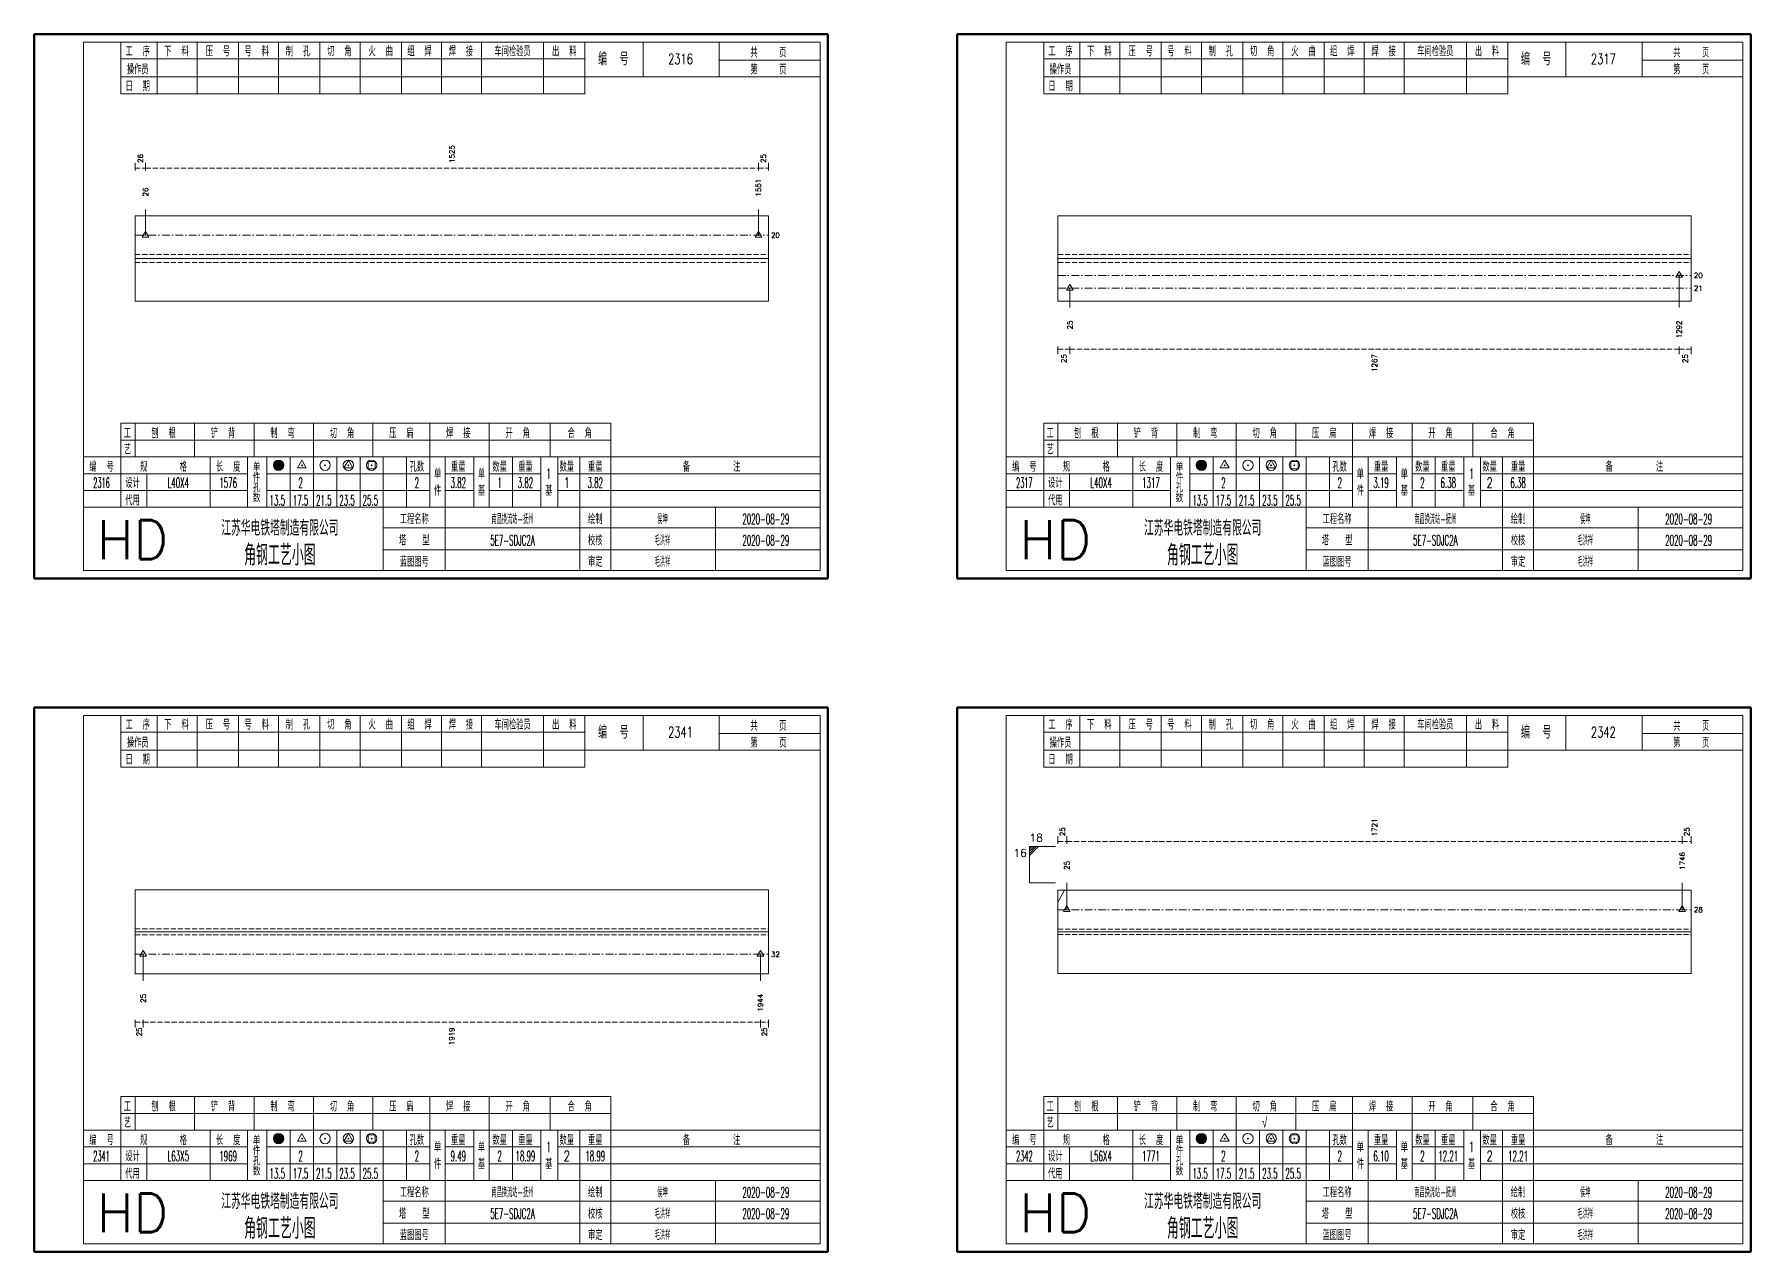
# Model space of a CAD drawing. Extents: x 0 to 5305, y 0 to 1513.
# Drawn here: x 4641 to 5305, y 260 to 732 of the extents above; entities that cross this region are included whole.
import ezdxf
from ezdxf.enums import TextEntityAlignment as Align

# ---------------------------------------------------------------- set-up
doc = ezdxf.new("R2010")
doc.units = 0
doc.header["$MEASUREMENT"] = 0
doc.linetypes.add('一点画线', pattern=[5.2, 3, -1, 0.2, -1])
doc.linetypes.add('虚线', pattern=[2.75, 2, -0.75])
doc.layers.get('0').update_dxf_attribs({"linetype": 'CONTINUOUS', "lineweight": 25})
doc.layers.add('1', color=7, linetype='CONTINUOUS', lineweight=25)
doc.layers.add('4', color=7, linetype='CONTINUOUS', lineweight=25)
doc.styles.get("Standard").update_dxf_attribs({"font": 'simplex.shx', "width": 0.7, "height": 3, "bigfont": 'gbhzfs.shx'})

msp = doc.modelspace()

# ---------------------------------------------------------------- linework, layer by layer
at = {"color": 8, "linetype": 'Continuous', "lineweight": 9}
for p, q in [((4680, 678.75), (4680, 681.75)), ((4684.04, 678.75), (4684.04, 681.75)), ((4684.04, 678.75), (4684.04, 681.75)), ((4921.11, 678.75), (4921.11, 681.75)), ((4921.11, 678.75), (4921.11, 681.75)), ((4925, 678.75), (4925, 681.75)), ((5037, 610.75), (5037, 607.75)), ((5041.65, 610.75), (5041.65, 607.75)), ((5041.65, 610.75), (5041.65, 607.75)), ((5277.35, 610.75), (5277.35, 607.75)), ((5277.35, 610.75), (5277.35, 607.75)), ((5282, 610.75), (5282, 607.75)), ((5037, 418.25), (5037, 421.25)), ((5040.46, 418.25), (5040.46, 421.25)), ((5040.46, 418.25), (5040.46, 421.25)), ((5278.54, 418.25), (5278.54, 421.25)), ((5278.54, 418.25), (5278.54, 421.25)), ((5282, 418.25), (5282, 421.25)), ((4680, 350.25), (4680, 347.25)), ((4683.11, 350.25), (4683.11, 347.25)), ((4683.11, 350.25), (4683.11, 347.25)), ((4921.89, 350.25), (4921.89, 347.25)), ((4921.89, 350.25), (4921.89, 347.25)), ((4925, 350.25), (4925, 347.25))]:
    msp.add_line(p, q, dxfattribs=at)
at = {"color": 8, "linetype": '虚线', "lineweight": 9}
for p, q in [((4680, 679.75), (4684.04, 679.75)), ((4684.04, 679.75), (4921.11, 679.75)), ((4921.11, 679.75), (4925, 679.75)), ((5037, 609.75), (5041.65, 609.75)), ((5041.65, 609.75), (5277.35, 609.75)), ((5277.35, 609.75), (5282, 609.75)), ((5037, 419.25), (5040.46, 419.25)), ((5040.46, 419.25), (5278.54, 419.25)), ((5278.54, 419.25), (5282, 419.25)), ((4680, 349.25), (4683.11, 349.25)), ((4683.11, 349.25), (4921.89, 349.25)), ((4921.89, 349.25), (4925, 349.25))]:
    msp.add_line(p, q, dxfattribs=at)
at = {"color": 7, "linetype": 'Continuous', "lineweight": 18}
for p, q in [((4680, 661.25), (4680, 628.25)), ((4680, 661.25), (4925, 661.25)), ((4925, 661.25), (4925, 628.25)), ((5037, 661.25), (5037, 628.25)), ((5037, 661.25), (5282, 661.25)), ((5282, 661.25), (5282, 628.25)), ((4680, 644.75), (4925, 644.75)), ((5037, 644.75), (5282, 644.75)), ((4680, 400.44), (4680, 368.06)), ((4680, 400.44), (4925, 400.44)), ((4925, 400.44), (4925, 368.06)), ((5037, 400.32), (5037, 368.18)), ((5037, 400.32), (5282, 400.32)), ((5282, 400.32), (5282, 368.18)), ((4680, 384.25), (4925, 384.25)), ((5037, 384.25), (5282, 384.25))]:
    msp.add_line(p, q, dxfattribs=at)
at = {"color": 7, "linetype": 'Continuous', "lineweight": 13}
for p, q in [((4684.04, 653.75), (4684.04, 663.75)), ((4921.11, 653.75), (4921.11, 663.75)), ((4684.04, 655.25), (4682.74, 653)), ((4682.74, 653), (4685.34, 653)), ((4683.89, 653.6), (4684.19, 653.9)), ((4684.19, 653.6), (4683.89, 653.9)), ((4685.34, 653), (4684.04, 655.25)), ((4921.11, 655.25), (4919.81, 653)), ((4919.81, 653), (4922.41, 653)), ((4920.96, 653.6), (4921.26, 653.9)), ((4921.26, 653.6), (4920.96, 653.9)), ((4922.41, 653), (4921.11, 655.25)), ((5277.35, 638.25), (5277.35, 625.75)), ((5041.65, 633.25), (5041.65, 625.75)), ((5026, 417.25), (5036, 417.25)), ((5026, 403.25), (5026, 417.25)), ((5026.88, 417.25), (5026, 416.38)), ((5027.75, 417.25), (5026, 415.5)), ((5028.62, 417.25), (5026, 414.62)), ((5029.5, 417.25), (5026, 413.75)), ((5026, 403.25), (5036, 403.25)), ((5037, 395.73), (5039.49, 400.32)), ((5040.46, 392.82), (5040.46, 403.25)), ((5278.54, 392.82), (5278.54, 403.25)), ((5040.46, 394.32), (5039.16, 392.07)), ((5039.16, 392.07), (5041.76, 392.07)), ((5040.31, 392.67), (5040.61, 392.97)), ((5040.61, 392.67), (5040.31, 392.97)), ((5041.76, 392.07), (5040.46, 394.32)), ((5278.54, 394.32), (5277.24, 392.07)), ((5277.24, 392.07), (5279.84, 392.07)), ((5278.39, 392.67), (5278.69, 392.97)), ((5278.69, 392.67), (5278.39, 392.97)), ((5279.84, 392.07), (5278.54, 394.32)), ((4683.11, 375.56), (4683.11, 365.25)), ((4921.89, 375.56), (4921.89, 365.25))]:
    msp.add_line(p, q, dxfattribs=at)
at = {"color": 3, "linetype": '一点画线', "lineweight": 13}
for p, q in [((4680, 653.75), (4925, 653.75)), ((5037, 638.25), (5282, 638.25)), ((5037, 633.25), (5282, 633.25)), ((5037, 392.82), (5282, 392.82)), ((4680, 375.56), (4925, 375.56))]:
    msp.add_line(p, q, dxfattribs=at)
at = {"color": 1, "linetype": '虚线', "lineweight": 18}
for p, q in [((4680, 646.25), (4925, 646.25)), ((5037, 646.25), (5282, 646.25)), ((4680, 643.25), (4925, 643.25)), ((5037, 643.25), (5282, 643.25)), ((4680, 385.44), (4925, 385.44)), ((5037, 385.32), (5282, 385.32)), ((4680, 383.06), (4925, 383.06)), ((5037, 383.18), (5282, 383.18))]:
    msp.add_line(p, q, dxfattribs=at)
at = {"layer": '1', "color": 7, "linetype": 'Continuous', "lineweight": 13}
for p, q in [((5277.35, 639.75), (5276.05, 637.5)), ((5276.05, 637.5), (5278.65, 637.5)), ((5277.2, 638.1), (5277.5, 638.4)), ((5277.5, 638.1), (5277.2, 638.4)), ((5278.65, 637.5), (5277.35, 639.75)), ((5041.65, 634.75), (5040.35, 632.5)), ((5040.35, 632.5), (5042.95, 632.5)), ((5041.5, 633.1), (5041.8, 633.4)), ((5041.8, 633.1), (5041.5, 633.4)), ((5042.95, 632.5), (5041.65, 634.75)), ((4683.11, 377.06), (4681.81, 374.81)), ((4681.81, 374.81), (4684.41, 374.81)), ((4682.96, 375.41), (4683.26, 375.71)), ((4683.26, 375.41), (4682.96, 375.71)), ((4684.41, 374.81), (4683.11, 377.06)), ((4921.89, 377.06), (4920.59, 374.81)), ((4920.59, 374.81), (4923.19, 374.81)), ((4921.74, 375.41), (4922.04, 375.71)), ((4922.04, 375.41), (4921.74, 375.71)), ((4923.19, 374.81), (4921.89, 377.06))]:
    msp.add_line(p, q, dxfattribs=at)
at = {"layer": '1', "color": 7, "linetype": 'Continuous', "lineweight": 18}
for p, q in [((4680, 628.25), (4925, 628.25)), ((5037, 628.25), (5282, 628.25)), ((4680, 368.06), (4925, 368.06)), ((5037, 368.18), (5282, 368.18))]:
    msp.add_line(p, q, dxfattribs=at)
at = {"layer": '4', "color": 1, "linetype": 'Continuous', "lineweight": 50}
for p, q in [((4948, 731.5), (4641, 731.5)), ((4641, 731.5), (4641, 521)), ((4948, 521), (4948, 731.5)), ((5305, 731.5), (4998, 731.5)), ((4998, 731.5), (4998, 521)), ((5305, 521), (5305, 731.5)), ((4641, 521), (4948, 521)), ((4998, 521), (5305, 521)), ((4948, 471), (4641, 471)), ((4641, 471), (4641, 260.5)), ((4948, 260.5), (4948, 471)), ((5305, 471), (4998, 471)), ((4998, 471), (4998, 260.5)), ((5305, 260.5), (5305, 471)), ((4641, 260.5), (4948, 260.5)), ((4998, 260.5), (5305, 260.5))]:
    msp.add_line(p, q, dxfattribs=at)
at = {"layer": '4', "color": 1, "linetype": 'Continuous', "lineweight": 18}
for p, q in [((4945, 728.5), (4660, 728.5)), ((4660, 728.5), (4660, 524)), ((4674.5, 728.5), (4674.5, 708.5)), ((4688.5, 728.5), (4688.5, 708.5)), ((4704, 728.5), (4704, 708.5)), ((4720, 728.5), (4720, 708.5)), ((4735.5, 728.5), (4735.5, 708.5)), ((4751.5, 728.5), (4751.5, 708.5)), ((4767, 728.5), (4767, 708.5)), ((4783, 728.5), (4783, 708.5)), ((4798.5, 728.5), (4798.5, 708.5)), ((4814, 728.5), (4814, 708.5)), ((4838, 728.5), (4838, 708.5)), ((4854, 728.5), (4854, 708.5)), ((4876.5, 728.5), (4876.5, 715)), ((4906, 728.5), (4906, 715)), ((4945, 524), (4945, 728.5)), ((5302, 728.5), (5017, 728.5)), ((5017, 728.5), (5017, 524)), ((5031.5, 728.5), (5031.5, 708.5)), ((5045.5, 728.5), (5045.5, 708.5)), ((5061, 728.5), (5061, 708.5)), ((5077, 728.5), (5077, 708.5)), ((5092.5, 728.5), (5092.5, 708.5)), ((5108.5, 728.5), (5108.5, 708.5)), ((5124, 728.5), (5124, 708.5)), ((5140, 728.5), (5140, 708.5)), ((5155.5, 728.5), (5155.5, 708.5)), ((5171, 728.5), (5171, 708.5)), ((5195, 728.5), (5195, 708.5)), ((5211, 728.5), (5211, 708.5)), ((5233.5, 728.5), (5233.5, 715)), ((5263, 728.5), (5263, 715)), ((5302, 524), (5302, 728.5)), ((4674.5, 722), (4854, 722)), ((4906, 721.5), (4945, 721.5)), ((5031.5, 722), (5211, 722)), ((5263, 721.5), (5302, 721.5)), ((4674.5, 715), (4945, 715)), ((5031.5, 715), (5302, 715)), ((4674.5, 708.5), (4854, 708.5)), ((5031.5, 708.5), (5211, 708.5)), ((4674.5, 581), (4864, 581)), ((4674.5, 581), (4674.5, 568)), ((4680, 581), (4680, 568)), ((4703, 581), (4703, 568)), ((4726, 581), (4726, 568)), ((4749, 581), (4749, 568)), ((4772, 581), (4772, 568)), ((4794, 581), (4794, 568)), ((4817, 581), (4817, 568)), ((4840.5, 581), (4840.5, 568)), ((4864, 581), (4864, 568)), ((5031.5, 581), (5221, 581)), ((5031.5, 581), (5031.5, 568)), ((5037, 581), (5037, 568)), ((5060, 581), (5060, 568)), ((5083, 581), (5083, 568)), ((5106, 581), (5106, 568)), ((5129, 581), (5129, 568)), ((5151, 581), (5151, 568)), ((5174, 581), (5174, 568)), ((5197.5, 581), (5197.5, 568)), ((5221, 581), (5221, 568)), ((4674.5, 574.5), (4864, 574.5)), ((5031.5, 574.5), (5221, 574.5)), ((4660, 568), (4945, 568)), ((4674.5, 568), (4674.5, 548.5)), ((4709, 568), (4709, 548.5)), ((4723.5, 568), (4723.5, 548.5)), ((4731, 568), (4731, 548.5)), ((4740, 568), (4740, 548.5)), ((4749, 568), (4749, 548.5)), ((4758, 568), (4758, 548.5)), ((4767, 568), (4767, 548.5)), ((4776, 568), (4776, 548.5)), ((4785, 568), (4785, 548.5)), ((4794, 568), (4794, 548.5)), ((4800, 568), (4800, 548.5)), ((4811, 568), (4811, 548.5)), ((4817, 568), (4817, 548.5)), ((4826, 568), (4826, 548.5)), ((4837, 568), (4837, 548.5)), ((4843.5, 568), (4843.5, 548.5)), ((4852, 568), (4852, 548.5)), ((4864, 568), (4864, 548.5)), ((5017, 568), (5302, 568)), ((5031.5, 568), (5031.5, 548.5)), ((5066, 568), (5066, 548.5)), ((5080.5, 568), (5080.5, 548.5)), ((5088, 568), (5088, 548.5)), ((5097, 568), (5097, 548.5)), ((5106, 568), (5106, 548.5)), ((5115, 568), (5115, 548.5)), ((5124, 568), (5124, 548.5)), ((5133, 568), (5133, 548.5)), ((5142, 568), (5142, 548.5)), ((5151, 568), (5151, 548.5)), ((5157, 568), (5157, 548.5)), ((5168, 568), (5168, 548.5)), ((5174, 568), (5174, 548.5)), ((5183, 568), (5183, 548.5)), ((5194, 568), (5194, 548.5)), ((5200.5, 568), (5200.5, 548.5)), ((5209, 568), (5209, 548.5)), ((5221, 568), (5221, 548.5)), ((4660, 561.5), (4723.5, 561.5)), ((4684.5, 561.5), (4684.5, 548.5)), ((4731, 561.5), (4794, 561.5)), ((4800, 561.5), (4811, 561.5)), ((4817, 561.5), (4837, 561.5)), ((4843.5, 561.5), (4945, 561.5)), ((5017, 561.5), (5080.5, 561.5)), ((5041.5, 561.5), (5041.5, 548.5)), ((5088, 561.5), (5151, 561.5)), ((5157, 561.5), (5168, 561.5)), ((5174, 561.5), (5194, 561.5)), ((5200.5, 561.5), (5302, 561.5)), ((4660, 555), (4723.5, 555)), ((4731, 555), (4794, 555)), ((4800, 555), (4811, 555)), ((4817, 555), (4837, 555)), ((4843.5, 555), (4945, 555)), ((5017, 555), (5080.5, 555)), ((5088, 555), (5151, 555)), ((5157, 555), (5168, 555)), ((5174, 555), (5194, 555)), ((5200.5, 555), (5302, 555)), ((4660, 548.5), (4945, 548.5)), ((4776, 548.5), (4776, 524)), ((4800, 548.5), (4800, 524)), ((4852, 548.5), (4852, 524)), ((4864, 548.5), (4864, 524)), ((4904.5, 548.5), (4904.5, 524)), ((5017, 548.5), (5302, 548.5)), ((5133, 548.5), (5133, 524)), ((5157, 548.5), (5157, 524)), ((5209, 548.5), (5209, 524)), ((5221, 548.5), (5221, 524)), ((5261.5, 548.5), (5261.5, 524)), ((4776, 540.5), (4945, 540.5)), ((5133, 540.5), (5302, 540.5)), ((4776, 532), (4945, 532)), ((5133, 532), (5302, 532)), ((4660, 524), (4945, 524)), ((5017, 524), (5302, 524)), ((4945, 468), (4660, 468)), ((4660, 468), (4660, 263.5)), ((4674.5, 468), (4674.5, 448)), ((4688.5, 468), (4688.5, 448)), ((4704, 468), (4704, 448)), ((4720, 468), (4720, 448)), ((4735.5, 468), (4735.5, 448)), ((4751.5, 468), (4751.5, 448)), ((4767, 468), (4767, 448)), ((4783, 468), (4783, 448)), ((4798.5, 468), (4798.5, 448)), ((4814, 468), (4814, 448)), ((4838, 468), (4838, 448)), ((4854, 468), (4854, 448)), ((4876.5, 468), (4876.5, 454.5)), ((4906, 468), (4906, 454.5)), ((4945, 263.5), (4945, 468)), ((5302, 468), (5017, 468)), ((5017, 468), (5017, 263.5)), ((5031.5, 468), (5031.5, 448)), ((5045.5, 468), (5045.5, 448)), ((5061, 468), (5061, 448)), ((5077, 468), (5077, 448)), ((5092.5, 468), (5092.5, 448)), ((5108.5, 468), (5108.5, 448)), ((5124, 468), (5124, 448)), ((5140, 468), (5140, 448)), ((5155.5, 468), (5155.5, 448)), ((5171, 468), (5171, 448)), ((5195, 468), (5195, 448)), ((5211, 468), (5211, 448)), ((5233.5, 468), (5233.5, 454.5)), ((5263, 468), (5263, 454.5)), ((5302, 263.5), (5302, 468)), ((4674.5, 461.5), (4854, 461.5)), ((4906, 461), (4945, 461)), ((5031.5, 461.5), (5211, 461.5)), ((5263, 461), (5302, 461)), ((4674.5, 454.5), (4945, 454.5)), ((5031.5, 454.5), (5302, 454.5)), ((4674.5, 448), (4854, 448)), ((5031.5, 448), (5211, 448)), ((4674.5, 320.5), (4864, 320.5)), ((4674.5, 320.5), (4674.5, 307.5)), ((4680, 320.5), (4680, 307.5)), ((4703, 320.5), (4703, 307.5)), ((4726, 320.5), (4726, 307.5)), ((4749, 320.5), (4749, 307.5)), ((4772, 320.5), (4772, 307.5)), ((4794, 320.5), (4794, 307.5)), ((4817, 320.5), (4817, 307.5)), ((4840.5, 320.5), (4840.5, 307.5)), ((4864, 320.5), (4864, 307.5)), ((5031.5, 320.5), (5221, 320.5)), ((5031.5, 320.5), (5031.5, 307.5)), ((5037, 320.5), (5037, 307.5)), ((5060, 320.5), (5060, 307.5)), ((5083, 320.5), (5083, 307.5)), ((5106, 320.5), (5106, 307.5)), ((5129, 320.5), (5129, 307.5)), ((5151, 320.5), (5151, 307.5)), ((5174, 320.5), (5174, 307.5)), ((5197.5, 320.5), (5197.5, 307.5)), ((5221, 320.5), (5221, 307.5)), ((4674.5, 314), (4864, 314)), ((5031.5, 314), (5221, 314)), ((4660, 307.5), (4945, 307.5)), ((4674.5, 307.5), (4674.5, 288)), ((4709, 307.5), (4709, 288)), ((4723.5, 307.5), (4723.5, 288)), ((4731, 307.5), (4731, 288)), ((4740, 307.5), (4740, 288)), ((4749, 307.5), (4749, 288)), ((4758, 307.5), (4758, 288)), ((4767, 307.5), (4767, 288)), ((4776, 307.5), (4776, 288)), ((4785, 307.5), (4785, 288)), ((4794, 307.5), (4794, 288)), ((4800, 307.5), (4800, 288)), ((4811, 307.5), (4811, 288)), ((4817, 307.5), (4817, 288)), ((4826, 307.5), (4826, 288)), ((4837, 307.5), (4837, 288)), ((4843.5, 307.5), (4843.5, 288)), ((4852, 307.5), (4852, 288)), ((4864, 307.5), (4864, 288)), ((5017, 307.5), (5302, 307.5)), ((5031.5, 307.5), (5031.5, 288)), ((5066, 307.5), (5066, 288)), ((5080.5, 307.5), (5080.5, 288)), ((5088, 307.5), (5088, 288)), ((5097, 307.5), (5097, 288)), ((5106, 307.5), (5106, 288)), ((5115, 307.5), (5115, 288)), ((5124, 307.5), (5124, 288)), ((5133, 307.5), (5133, 288)), ((5142, 307.5), (5142, 288)), ((5151, 307.5), (5151, 288)), ((5157, 307.5), (5157, 288)), ((5168, 307.5), (5168, 288)), ((5174, 307.5), (5174, 288)), ((5183, 307.5), (5183, 288)), ((5194, 307.5), (5194, 288)), ((5200.5, 307.5), (5200.5, 288)), ((5209, 307.5), (5209, 288)), ((5221, 307.5), (5221, 288)), ((4660, 301), (4723.5, 301)), ((4684.5, 301), (4684.5, 288)), ((4731, 301), (4794, 301)), ((4800, 301), (4811, 301)), ((4817, 301), (4837, 301)), ((4843.5, 301), (4945, 301)), ((5017, 301), (5080.5, 301)), ((5041.5, 301), (5041.5, 288)), ((5088, 301), (5151, 301)), ((5157, 301), (5168, 301)), ((5174, 301), (5194, 301)), ((5200.5, 301), (5302, 301)), ((4660, 294.5), (4723.5, 294.5)), ((4731, 294.5), (4794, 294.5)), ((4800, 294.5), (4811, 294.5)), ((4817, 294.5), (4837, 294.5)), ((4843.5, 294.5), (4945, 294.5)), ((5017, 294.5), (5080.5, 294.5)), ((5088, 294.5), (5151, 294.5)), ((5157, 294.5), (5168, 294.5)), ((5174, 294.5), (5194, 294.5)), ((5200.5, 294.5), (5302, 294.5)), ((4660, 288), (4945, 288)), ((4776, 288), (4776, 263.5)), ((4800, 288), (4800, 263.5)), ((4852, 288), (4852, 263.5)), ((4864, 288), (4864, 263.5)), ((4904.5, 288), (4904.5, 263.5)), ((5017, 288), (5302, 288)), ((5133, 288), (5133, 263.5)), ((5157, 288), (5157, 263.5)), ((5209, 288), (5209, 263.5)), ((5221, 288), (5221, 263.5)), ((5261.5, 288), (5261.5, 263.5)), ((4776, 280), (4945, 280)), ((5133, 280), (5302, 280)), ((4776, 271.5), (4945, 271.5)), ((5133, 271.5), (5302, 271.5)), ((4660, 263.5), (4945, 263.5)), ((5017, 263.5), (5302, 263.5))]:
    msp.add_line(p, q, dxfattribs=at)
at = {"layer": '4', "color": 7, "linetype": 'Continuous', "lineweight": 13}
for p, q in [((4744.5, 566.75), (4742.77, 563.75)), ((4744.3, 564.55), (4744.7, 564.95)), ((4744.7, 564.55), (4744.3, 564.95)), ((4746.23, 563.75), (4744.5, 566.75)), ((4753.3, 564.55), (4753.7, 564.95)), ((4753.7, 564.55), (4753.3, 564.95)), ((4762.5, 566.75), (4760.77, 563.75)), ((4762.3, 564.55), (4762.7, 564.95)), ((4762.7, 564.55), (4762.3, 564.95)), ((4764.23, 563.75), (4762.5, 566.75)), ((4770.09, 563.34), (4770.09, 566.16)), ((4770.09, 566.16), (4772.91, 566.16)), ((4771.3, 564.55), (4771.7, 564.95)), ((4771.7, 564.55), (4771.3, 564.95)), ((4772.91, 566.16), (4772.91, 563.34)), ((5101.5, 566.75), (5099.77, 563.75)), ((5101.3, 564.55), (5101.7, 564.95)), ((5101.7, 564.55), (5101.3, 564.95)), ((5103.23, 563.75), (5101.5, 566.75)), ((5110.3, 564.55), (5110.7, 564.95)), ((5110.7, 564.55), (5110.3, 564.95)), ((5119.5, 566.75), (5117.77, 563.75)), ((5119.3, 564.55), (5119.7, 564.95)), ((5119.7, 564.55), (5119.3, 564.95)), ((5121.23, 563.75), (5119.5, 566.75)), ((5127.09, 563.34), (5127.09, 566.16)), ((5127.09, 566.16), (5129.91, 566.16)), ((5128.3, 564.55), (5128.7, 564.95)), ((5128.7, 564.55), (5128.3, 564.95)), ((5129.91, 566.16), (5129.91, 563.34)), ((4742.77, 563.75), (4746.23, 563.75)), ((4760.77, 563.75), (4764.23, 563.75)), ((4772.91, 563.34), (4770.09, 563.34)), ((5099.77, 563.75), (5103.23, 563.75)), ((5117.77, 563.75), (5121.23, 563.75)), ((5129.91, 563.34), (5127.09, 563.34)), ((4744.5, 306.25), (4742.77, 303.25)), ((4746.23, 303.25), (4744.5, 306.25)), ((4762.5, 306.25), (4760.77, 303.25)), ((4764.23, 303.25), (4762.5, 306.25)), ((4770.09, 302.84), (4770.09, 305.66)), ((4770.09, 305.66), (4772.91, 305.66)), ((4772.91, 305.66), (4772.91, 302.84)), ((5101.5, 306.25), (5099.77, 303.25)), ((5103.23, 303.25), (5101.5, 306.25)), ((5119.5, 306.25), (5117.77, 303.25)), ((5121.23, 303.25), (5119.5, 306.25)), ((5127.09, 302.84), (5127.09, 305.66)), ((5127.09, 305.66), (5129.91, 305.66)), ((5129.91, 305.66), (5129.91, 302.84)), ((4742.77, 303.25), (4746.23, 303.25)), ((4744.3, 304.05), (4744.7, 304.45)), ((4744.7, 304.05), (4744.3, 304.45)), ((4753.3, 304.05), (4753.7, 304.45)), ((4753.7, 304.05), (4753.3, 304.45)), ((4760.77, 303.25), (4764.23, 303.25)), ((4762.3, 304.05), (4762.7, 304.45)), ((4762.7, 304.05), (4762.3, 304.45)), ((4772.91, 302.84), (4770.09, 302.84)), ((4771.3, 304.05), (4771.7, 304.45)), ((4771.7, 304.05), (4771.3, 304.45)), ((5099.77, 303.25), (5103.23, 303.25)), ((5101.3, 304.05), (5101.7, 304.45)), ((5101.7, 304.05), (5101.3, 304.45)), ((5110.3, 304.05), (5110.7, 304.45)), ((5110.7, 304.05), (5110.3, 304.45)), ((5117.77, 303.25), (5121.23, 303.25)), ((5119.3, 304.05), (5119.7, 304.45)), ((5119.7, 304.05), (5119.3, 304.45)), ((5129.91, 302.84), (5127.09, 302.84)), ((5128.3, 304.05), (5128.7, 304.45)), ((5128.7, 304.05), (5128.3, 304.45))]:
    msp.add_line(p, q, dxfattribs=at)
for centre, radius in [((4735.5, 564.75), 2), ((4735.5, 564.75), 1.8), ((4735.5, 564.75), 1.6), ((4735.5, 564.75), 1.4), ((4735.5, 564.75), 1.2), ((4735.5, 564.75), 1), ((4735.5, 564.75), 0.8), ((4735.5, 564.75), 0.6), ((4735.5, 564.75), 0.4), ((4735.5, 564.75), 0.2), ((4753.5, 564.75), 2), ((4762.5, 564.75), 2), ((4771.5, 564.75), 2), ((5092.5, 564.75), 2), ((5092.5, 564.75), 1.8), ((5092.5, 564.75), 1.6), ((5092.5, 564.75), 1.4), ((5092.5, 564.75), 1.2), ((5092.5, 564.75), 1), ((5092.5, 564.75), 0.8), ((5092.5, 564.75), 0.6), ((5092.5, 564.75), 0.4), ((5092.5, 564.75), 0.2), ((5110.5, 564.75), 2), ((5119.5, 564.75), 2), ((5128.5, 564.75), 2), ((4735.5, 304.25), 2), ((4735.5, 304.25), 1.8), ((4735.5, 304.25), 1.6), ((4735.5, 304.25), 1.4), ((4735.5, 304.25), 1.2), ((4753.5, 304.25), 2), ((4762.5, 304.25), 2), ((4771.5, 304.25), 2), ((5092.5, 304.25), 2), ((5092.5, 304.25), 1.8), ((5092.5, 304.25), 1.6), ((5092.5, 304.25), 1.4), ((5092.5, 304.25), 1.2), ((5110.5, 304.25), 2), ((5119.5, 304.25), 2), ((5128.5, 304.25), 2), ((4735.5, 304.25), 1), ((4735.5, 304.25), 0.8), ((4735.5, 304.25), 0.6), ((4735.5, 304.25), 0.4), ((4735.5, 304.25), 0.2), ((5092.5, 304.25), 1), ((5092.5, 304.25), 0.8), ((5092.5, 304.25), 0.6), ((5092.5, 304.25), 0.4), ((5092.5, 304.25), 0.2)]:
    msp.add_circle(centre, radius, dxfattribs=at)

# ---------------------------------------------------------------- texts
at = {"color": 8, "linetype": 'Continuous', "lineweight": 9}
for s, p in [('26', (4682.02, 681.75)), ('1525', (4802.58, 681.75)), ('25', (4923.06, 681.75)), ('1721', (5159.5, 421.25)), ('25', (5038.73, 421.25)), ('25', (5280.27, 421.25))]:
    msp.add_text(s, height=2, rotation=90, dxfattribs=at).set_placement(p, align=Align.MIDDLE_LEFT)
at = {"color": 7, "linetype": 'Continuous', "lineweight": 13}
for s, p in [('26', (4684.04, 668.75)), ('1551', (4921.11, 668.75)), ('1746', (5278.54, 408.25)), ('25', (5040.46, 408.25))]:
    msp.add_text(s, height=2, rotation=90, dxfattribs=at).set_placement(p, align=Align.MIDDLE_LEFT)
for s, p in [('20', (4926, 653.75)), ('20', (5283, 638.25)), ('21', (5283, 633.25)), ('28', (5283, 392.82)), ('32', (4926, 375.56))]:
    msp.add_text(s, height=2, dxfattribs=at).set_placement(p, align=Align.MIDDLE_LEFT)
at = {"color": 8, "linetype": 'Continuous', "lineweight": 9}
for s, p in [('25', (5039.33, 607.75)), ('1267', (5159.5, 607.75)), ('25', (5279.67, 607.75)), ('25', (4681.56, 347.25)), ('1919', (4802.5, 347.25)), ('25', (4923.44, 347.25))]:
    msp.add_text(s, height=2, rotation=90, dxfattribs=at).set_placement(p, align=Align.MIDDLE_RIGHT)
at = {"color": 7, "linetype": 'Continuous', "lineweight": 13}
msp.add_text('18', height=3, dxfattribs=at).set_placement((5026, 418.25), align=Align.BOTTOM_LEFT)
msp.add_text('16', height=3, dxfattribs=at).set_placement((5025, 416.25), align=Align.TOP_RIGHT)
at = {"layer": '1', "color": 7, "linetype": 'Continuous', "lineweight": 13}
for s, p in [('25', (5041.65, 620.75)), ('1292', (5277.35, 620.75)), ('25', (4683.11, 360.25)), ('1944', (4921.89, 360.25))]:
    msp.add_text(s, height=2, rotation=90, dxfattribs=at).set_placement(p, align=Align.MIDDLE_RIGHT)
at = {"layer": '4', "color": 1, "linetype": 'Continuous', "lineweight": 13}
for s, height, width, p in [('工  序', 4, 0.7, (4681, 725)), ('下  料', 4, 0.7, (4696, 725)), ('压  号', 4, 0.7, (4712, 725)), ('号  料', 4, 0.7, (4727, 725)), ('制  孔', 4, 0.7, (4743, 725)), ('切  角', 4, 0.7, (4759, 725)), ('火  曲', 4, 0.7, (4775, 725)), ('组  焊', 4, 0.7, (4790, 725)), ('焊  接', 4, 0.7, (4806, 725)), ('车间检验员', 4, 0.7, (4826, 725)), ('出  料', 4, 0.7, (4846, 725)), ('编  号', 5, 0.7, (4865, 722)), ('2316', 4, 0.7, (4891, 722)), ('共    页', 4, 0.7, (4925, 724.5)), ('工  序', 4, 0.7, (5038, 725)), ('下  料', 4, 0.7, (5053, 725)), ('压  号', 4, 0.7, (5069, 725)), ('号  料', 4, 0.7, (5084, 725)), ('制  孔', 4, 0.7, (5100, 725)), ('切  角', 4, 0.7, (5116, 725)), ('火  曲', 4, 0.7, (5132, 725)), ('组  焊', 4, 0.7, (5147, 725)), ('焊  接', 4, 0.7, (5163, 725)), ('车间检验员', 4, 0.7, (5183, 725)), ('出  料', 4, 0.7, (5203, 725)), ('编  号', 5, 0.7, (5222, 722)), ('2317', 4, 0.7, (5248, 722)), ('共    页', 4, 0.7, (5282, 724.5)), ('操作员', 4, 0.7, (4681, 718)), ('第    页', 4, 0.7, (4925, 718)), ('操作员', 4, 0.7, (5038, 718)), ('第    页', 4, 0.7, (5282, 718)), ('日  期', 4, 0.7, (4681, 711.5)), ('日  期', 4, 0.7, (5038, 711.5)), ('工', 4, 0.7, (4677, 577.25)), ('刨  根', 4, 0.7, (4691, 577.25)), ('铲  背', 4, 0.7, (4714, 577.25)), ('制  弯', 4, 0.7, (4737, 577.25)), ('切  角', 4, 0.7, (4760, 577.25)), ('压  扁', 4, 0.7, (4783, 577.25)), ('焊  接', 4, 0.7, (4805, 577.25)), ('开  角', 4, 0.7, (4828, 577.25)), ('合  角', 4, 0.7, (4852, 577.25)), ('工', 4, 0.7, (5034, 577.25)), ('刨  根', 4, 0.7, (5048, 577.25)), ('铲  背', 4, 0.7, (5071, 577.25)), ('制  弯', 4, 0.7, (5094, 577.25)), ('切  角', 4, 0.7, (5117, 577.25)), ('压  扁', 4, 0.7, (5140, 577.25)), ('焊  接', 4, 0.7, (5162, 577.25)), ('开  角', 4, 0.7, (5185, 577.25)), ('合  角', 4, 0.7, (5209, 577.25)), ('艺', 4, 0.7, (4677, 571)), ('艺', 4, 0.7, (5034, 571)), ('编  号', 4, 0.7, (4667, 564.25)), ('规      格', 4, 0.7, (4691, 564.25)), ('长  度', 4, 0.7, (4716, 564.25)), ('孔数', 4, 0.7, (4789, 564.25)), ('重量', 4, 0.7, (4805, 564.25)), ('数量', 4, 0.7, (4821, 564.25)), ('重量', 4, 0.7, (4831, 564.25)), ('数量', 4, 0.7, (4847, 564.25)), ('重量', 4, 0.7, (4858, 564.25)), ('备        注', 4, 0.7, (4903, 564.25)), ('编  号', 4, 0.7, (5024, 564.25)), ('规      格', 4, 0.7, (5048, 564.25)), ('长  度', 4, 0.7, (5073, 564.25)), ('孔数', 4, 0.7, (5146, 564.25)), ('重量', 4, 0.7, (5162, 564.25)), ('数量', 4, 0.7, (5178, 564.25)), ('重量', 4, 0.7, (5188, 564.25)), ('数量', 4, 0.7, (5204, 564.25)), ('重量', 4, 0.7, (5215, 564.25)), ('备        注', 4, 0.7, (5260, 564.25)), ('2316', 4, 0.4, (4667, 558)), ('设计', 4, 0.7, (4679, 558)), (' L40X4', 4, 0.5, (4696, 558)), ('1576', 4, 0.5, (4716, 558)), ('2', 4, 0.5, (4744, 558)), ('2', 4, 0.5, (4789, 558)), ('单', 4, 0.7, (4797, 561.5)), ('3.82', 4, 0.5, (4805, 558)), ('单', 4, 0.7, (4814, 561.5)), ('1', 4, 0.5, (4821, 558)), ('3.82', 4, 0.5, (4831, 558)), ('1', 4, 0.5, (4840, 561.5)), ('1', 4, 0.7, (4847, 558)), ('3.82', 4, 0.5, (4858, 558)), ('2317', 4, 0.4, (5024, 558)), ('设计', 4, 0.7, (5036, 558)), (' L40X4', 4, 0.5, (5053, 558)), ('1317', 4, 0.5, (5073, 558)), ('2', 4, 0.5, (5101, 558)), ('2', 4, 0.5, (5146, 558)), ('单', 4, 0.7, (5154, 561.5)), ('3.19', 4, 0.5, (5162, 558)), ('单', 4, 0.7, (5171, 561.5)), ('2', 4, 0.5, (5178, 558)), ('6.38', 4, 0.5, (5188, 558)), ('1', 4, 0.5, (5197, 561.5)), ('2', 4, 0.7, (5204, 558)), ('6.38', 4, 0.5, (5215, 558)), ('代用', 4, 0.7, (4679, 551.25)), ('13.5', 4, 0.5, (4735, 551.25)), ('17.5', 4, 0.5, (4744, 551.25)), ('21.5', 4, 0.5, (4753, 551.25)), ('23.5', 4, 0.5, (4762, 551.25)), ('25.5', 4, 0.5, (4771, 551.25)), ('件', 4, 0.7, (4797, 555)), ('基', 4, 0.7, (4814, 555)), ('基', 4, 0.7, (4840, 555)), ('代用', 4, 0.7, (5036, 551.25)), ('13.5', 4, 0.5, (5092, 551.25)), ('17.5', 4, 0.5, (5101, 551.25)), ('21.5', 4, 0.5, (5110, 551.25)), ('23.5', 4, 0.5, (5119, 551.25)), ('25.5', 4, 0.5, (5128, 551.25)), ('件', 4, 0.7, (5154, 555)), ('基', 4, 0.7, (5171, 555)), ('基', 4, 0.7, (5197, 555)), ('工程名称', 4, 0.7, (4788, 544)), ('南昌换流站-抚州', 4, 0.5, (4826, 544)), ('绘制', 4, 0.7, (4858, 544)), ('侯坤', 4, 0.5, (4884, 544)), ('2020-08-29', 4, 0.5, (4924, 544)), ('工程名称', 4, 0.7, (5145, 544)), ('南昌换流站-抚州', 4, 0.5, (5183, 544)), ('绘制', 4, 0.7, (5215, 544)), ('侯坤', 4, 0.5, (5241, 544)), ('2020-08-29', 4, 0.5, (5281, 544)), ('江苏华电铁塔制造有限公司', 6, 0.7, (4736, 540.5)), ('塔   型', 4, 0.7, (4788, 535.75)), ('校核', 4, 0.7, (4858, 535.75)), ('毛洪祥', 4, 0.5, (4884, 535.75)), ('江苏华电铁塔制造有限公司', 6, 0.7, (5093, 540.5)), ('塔   型', 4, 0.7, (5145, 535.75)), ('校核', 4, 0.7, (5215, 535.75)), ('毛洪祥', 4, 0.5, (5241, 535.75)), ('角钢工艺小图', 8, 0.8, (4736, 530)), ('5E7-SDJC2A', 4, 0.5, (4826, 535.75)), ('2020-08-29', 4, 0.5, (4924, 535.75)), ('角钢工艺小图', 8, 0.8, (5093, 530)), ('5E7-SDJC2A', 4, 0.5, (5183, 535.75)), ('2020-08-29', 4, 0.5, (5281, 535.75)), ('蓝图图号', 4, 0.7, (4788, 527.5)), ('审定', 4, 0.7, (4858, 527.5)), ('毛洪祥', 4, 0.5, (4884, 527.5)), ('蓝图图号', 4, 0.7, (5145, 527.5)), ('审定', 4, 0.7, (5215, 527.5)), ('毛洪祥', 4, 0.5, (5241, 527.5)), ('工  序', 4, 0.7, (4681, 464.5)), ('下  料', 4, 0.7, (4696, 464.5)), ('压  号', 4, 0.7, (4712, 464.5)), ('号  料', 4, 0.7, (4727, 464.5)), ('制  孔', 4, 0.7, (4743, 464.5)), ('切  角', 4, 0.7, (4759, 464.5)), ('火  曲', 4, 0.7, (4775, 464.5)), ('组  焊', 4, 0.7, (4790, 464.5)), ('焊  接', 4, 0.7, (4806, 464.5)), ('车间检验员', 4, 0.7, (4826, 464.5)), ('出  料', 4, 0.7, (4846, 464.5)), ('共    页', 4, 0.7, (4925, 464)), ('工  序', 4, 0.7, (5038, 464.5)), ('下  料', 4, 0.7, (5053, 464.5)), ('压  号', 4, 0.7, (5069, 464.5)), ('号  料', 4, 0.7, (5084, 464.5)), ('制  孔', 4, 0.7, (5100, 464.5)), ('切  角', 4, 0.7, (5116, 464.5)), ('火  曲', 4, 0.7, (5132, 464.5)), ('组  焊', 4, 0.7, (5147, 464.5)), ('焊  接', 4, 0.7, (5163, 464.5)), ('车间检验员', 4, 0.7, (5183, 464.5)), ('出  料', 4, 0.7, (5203, 464.5)), ('共    页', 4, 0.7, (5282, 464)), ('操作员', 4, 0.7, (4681, 457.5)), ('编  号', 5, 0.7, (4865, 461.5)), ('2341', 4, 0.7, (4891, 461.5)), ('第    页', 4, 0.7, (4925, 457.5)), ('操作员', 4, 0.7, (5038, 457.5)), ('编  号', 5, 0.7, (5222, 461.5)), ('2342', 4, 0.7, (5248, 461.5)), ('第    页', 4, 0.7, (5282, 457.5)), ('日  期', 4, 0.7, (4681, 451)), ('日  期', 4, 0.7, (5038, 451)), ('刨  根', 4, 0.7, (4691, 316.75)), ('铲  背', 4, 0.7, (4714, 316.75)), ('制  弯', 4, 0.7, (4737, 316.75)), ('切  角', 4, 0.7, (4760, 316.75)), ('压  扁', 4, 0.7, (4783, 316.75)), ('焊  接', 4, 0.7, (4805, 316.75)), ('开  角', 4, 0.7, (4828, 316.75)), ('合  角', 4, 0.7, (4852, 316.75)), ('刨  根', 4, 0.7, (5048, 316.75)), ('铲  背', 4, 0.7, (5071, 316.75)), ('制  弯', 4, 0.7, (5094, 316.75)), ('切  角', 4, 0.7, (5117, 316.75)), ('压  扁', 4, 0.7, (5140, 316.75)), ('焊  接', 4, 0.7, (5162, 316.75)), ('开  角', 4, 0.7, (5185, 316.75)), ('合  角', 4, 0.7, (5209, 316.75)), ('工', 4, 0.7, (4677, 316.75)), ('艺', 4, 0.7, (4677, 310.5)), ('工', 4, 0.7, (5034, 316.75)), ('艺', 4, 0.7, (5034, 310.5)), ('√', 4, 0.7, (5117, 310.5)), ('编  号', 4, 0.7, (4667, 303.75)), ('规      格', 4, 0.7, (4691, 303.75)), ('长  度', 4, 0.7, (4716, 303.75)), ('孔数', 4, 0.7, (4789, 303.75)), ('重量', 4, 0.7, (4805, 303.75)), ('数量', 4, 0.7, (4821, 303.75)), ('重量', 4, 0.7, (4831, 303.75)), ('数量', 4, 0.7, (4847, 303.75)), ('重量', 4, 0.7, (4858, 303.75)), ('备        注', 4, 0.7, (4903, 303.75)), ('编  号', 4, 0.7, (5024, 303.75)), ('规      格', 4, 0.7, (5048, 303.75)), ('长  度', 4, 0.7, (5073, 303.75)), ('孔数', 4, 0.7, (5146, 303.75)), ('重量', 4, 0.7, (5162, 303.75)), ('数量', 4, 0.7, (5178, 303.75)), ('重量', 4, 0.7, (5188, 303.75)), ('数量', 4, 0.7, (5204, 303.75)), ('重量', 4, 0.7, (5215, 303.75)), ('备        注', 4, 0.7, (5260, 303.75)), ('2341', 4, 0.4, (4667, 297.5)), ('设计', 4, 0.7, (4679, 297.5)), (' L63X5', 4, 0.5, (4696, 297.5)), ('1969', 4, 0.5, (4716, 297.5)), ('2', 4, 0.5, (4744, 297.5)), ('2', 4, 0.5, (4789, 297.5)), ('单', 4, 0.7, (4797, 301)), ('9.49', 4, 0.5, (4805, 297.5)), ('单', 4, 0.7, (4814, 301)), ('2', 4, 0.5, (4821, 297.5)), ('18.99', 4, 0.5, (4831, 297.5)), ('1', 4, 0.5, (4840, 301)), ('2', 4, 0.7, (4847, 297.5)), ('18.99', 4, 0.5, (4858, 297.5)), ('2342', 4, 0.4, (5024, 297.5)), ('设计', 4, 0.7, (5036, 297.5)), (' L56X4', 4, 0.5, (5053, 297.5)), ('1771', 4, 0.5, (5073, 297.5)), ('2', 4, 0.5, (5101, 297.5)), ('2', 4, 0.5, (5146, 297.5)), ('单', 4, 0.7, (5154, 301)), ('6.10', 4, 0.5, (5162, 297.5)), ('单', 4, 0.7, (5171, 301)), ('2', 4, 0.5, (5178, 297.5)), ('12.21', 4, 0.5, (5188, 297.5)), ('1', 4, 0.5, (5197, 301)), ('2', 4, 0.7, (5204, 297.5)), ('12.21', 4, 0.5, (5215, 297.5)), ('代用', 4, 0.7, (4679, 290.75)), ('13.5', 4, 0.5, (4735, 290.75)), ('17.5', 4, 0.5, (4744, 290.75)), ('21.5', 4, 0.5, (4753, 290.75)), ('23.5', 4, 0.5, (4762, 290.75)), ('25.5', 4, 0.5, (4771, 290.75)), ('件', 4, 0.7, (4797, 294.5)), ('基', 4, 0.7, (4814, 294.5)), ('基', 4, 0.7, (4840, 294.5)), ('代用', 4, 0.7, (5036, 290.75)), ('13.5', 4, 0.5, (5092, 290.75)), ('17.5', 4, 0.5, (5101, 290.75)), ('21.5', 4, 0.5, (5110, 290.75)), ('23.5', 4, 0.5, (5119, 290.75)), ('25.5', 4, 0.5, (5128, 290.75)), ('件', 4, 0.7, (5154, 294.5)), ('基', 4, 0.7, (5171, 294.5)), ('基', 4, 0.7, (5197, 294.5)), ('工程名称', 4, 0.7, (4788, 283.5)), ('南昌换流站-抚州', 4, 0.5, (4826, 283.5)), ('绘制', 4, 0.7, (4858, 283.5)), ('侯坤', 4, 0.5, (4884, 283.5)), ('工程名称', 4, 0.7, (5145, 283.5)), ('南昌换流站-抚州', 4, 0.5, (5183, 283.5)), ('绘制', 4, 0.7, (5215, 283.5)), ('侯坤', 4, 0.5, (5241, 283.5)), ('江苏华电铁塔制造有限公司', 6, 0.7, (4736, 280)), ('2020-08-29', 4, 0.5, (4924, 283.5)), ('江苏华电铁塔制造有限公司', 6, 0.7, (5093, 280)), ('2020-08-29', 4, 0.5, (5281, 283.5)), ('角钢工艺小图', 8, 0.8, (4736, 269.5)), ('塔   型', 4, 0.7, (4788, 275.25)), ('5E7-SDJC2A', 4, 0.5, (4826, 275.25)), ('校核', 4, 0.7, (4858, 275.25)), ('毛洪祥', 4, 0.5, (4884, 275.25)), ('2020-08-29', 4, 0.5, (4924, 275.25)), ('角钢工艺小图', 8, 0.8, (5093, 269.5)), ('塔   型', 4, 0.7, (5145, 275.25)), ('5E7-SDJC2A', 4, 0.5, (5183, 275.25)), ('校核', 4, 0.7, (5215, 275.25)), ('毛洪祥', 4, 0.5, (5241, 275.25)), ('2020-08-29', 4, 0.5, (5281, 275.25)), ('蓝图图号', 4, 0.7, (4788, 267)), ('审定', 4, 0.7, (4858, 267)), ('毛洪祥', 4, 0.5, (4884, 267)), ('蓝图图号', 4, 0.7, (5145, 267)), ('审定', 4, 0.7, (5215, 267)), ('毛洪祥', 4, 0.5, (5241, 267))]:
    msp.add_text(s, height=height, dxfattribs=dict(at, width=width)).set_placement(p, align=Align.MIDDLE_CENTER)
for s, height, p in [('单', 3, (4727, 564)), ('单', 3, (5084, 564)), ('件', 3, (4727, 560)), ('件', 3, (5084, 560)), ('孔', 3, (4727, 556)), ('数', 3, (4727, 552)), ('孔', 3, (5084, 556)), ('数', 3, (5084, 552)), ('HD', 15, (4679, 536)), ('HD', 15, (5036, 536)), ('件', 3, (4727, 299.5)), ('单', 3, (4727, 303.5)), ('件', 3, (5084, 299.5)), ('单', 3, (5084, 303.5)), ('孔', 3, (4727, 295.5)), ('数', 3, (4727, 291.5)), ('孔', 3, (5084, 295.5)), ('数', 3, (5084, 291.5)), ('HD', 15, (4679, 275.5)), ('HD', 15, (5036, 275.5))]:
    msp.add_text(s, height=height, dxfattribs=at).set_placement(p, align=Align.MIDDLE_CENTER)

doc.saveas('drawing.dxf')
